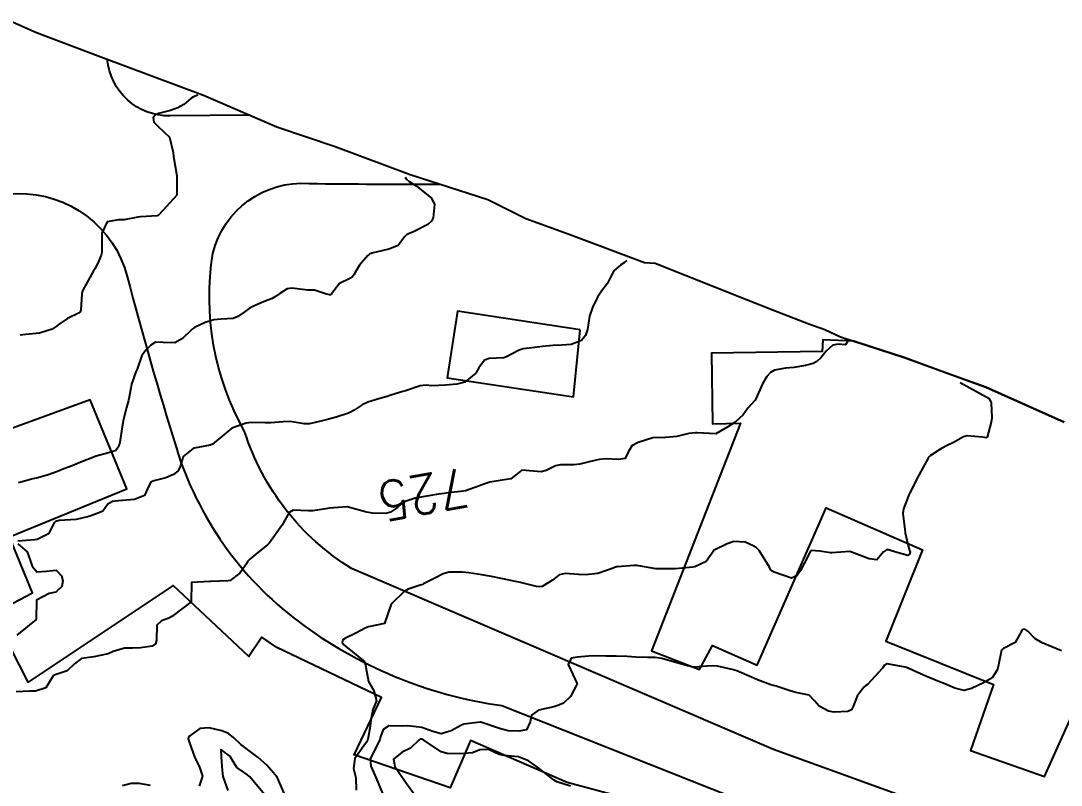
# Model space of a CAD drawing. Header units: metres. Extents: x 292545 to 299085, y 7450245 to 7463078.
# Drawn here: x 292902.8 to 293010.4, y 7462935.4 to 7463014.4 of the extents above; entities that cross this region are included whole.
import ezdxf
from ezdxf.enums import TextEntityAlignment as Align

# ---------------------------------------------------------------- set-up
doc = ezdxf.new("R2010")
doc.units = ezdxf.units.M
for name, color, linetype in [('Area', 45, 'Continuous'), ('Cotas', 45, 'Continuous'), ('Curvas de Nivel 1m', 11, 'Continuous'), ('Curvas de Nivel 5m', 15, 'Continuous'), ('Edificações', 30, 'Continuous'), ('Vias Primárias', 230, 'Continuous')]:
    doc.layers.add(name, color=color, linetype=linetype)
doc.styles.add('Style-STANDARD', font='STANDARD.shx')

msp = doc.modelspace()

# ---------------------------------------------------------------- linework, layer by layer
at = {"layer": 'Area'}
msp.add_polyline3d([(292901.72, 7463014.41, 728.83), (292904.45, 7463013.19, 734.86), (292911.09, 7463010.68, 728.52), (292921.69, 7463006.73, 727.96), (292929.29, 7463003.44, 727.67), (292935.32, 7463001.4, 727.38), (292943.07, 7462998.53, 730.26), (292951.1, 7462995.95, 726.74), (292955.03, 7462993.99, 726.52), (292959.39, 7462992.39, 727.23), (292967.29, 7462989.41, 727.54), (292968.37, 7462989.35, 727.27), (292977.84, 7462985.6, 725.28), (292980.62, 7462984.51, 725.25), (292984.27, 7462983.08, 728.54), (292985.92, 7462982.51, 729.06), (292987.54, 7462981.75, 727.75), (292994.12, 7462979.62, 728.02), (293002.56, 7462976.53, 726.88), (293004.2, 7462975.82, 727.17), (293010.66, 7462972.94, 727.31)], dxfattribs=at)
at = {"layer": 'Curvas de Nivel 1m', "flags": 128}
for points, elevation in [([(292921.1, 7463006.72), (292920.66, 7463006.55), (292920.4, 7463006.36), (292919.66, 7463005.75), (292919.04, 7463005.41), (292918.29, 7463005.12), (292917.03, 7463004.81), (292916.73, 7463004.7), (292916.51, 7463004.4), (292916.56, 7463003.94), (292917.01, 7463003.48), (292918.18, 7463002.38), (292918.55, 7463000.81), (292918.58, 7463000.37), (292918.95, 7462998.37), (292918.93, 7462996.37), (292917.1, 7462994.4), (292917.01, 7462994.3), (292916.91, 7462994.25), (292915.19, 7462994.13), (292914.91, 7462994.1), (292913.51, 7462993.83), (292912.9, 7462993.83), (292911.73, 7462993.63), (292911.19, 7462992.47), (292911.2, 7462990.8), (292911.18, 7462990.47), (292911.12, 7462990.2), (292910.85, 7462989.52), (292910.49, 7462988.82), (292910.3, 7462988.48), (292909.76, 7462987.55), (292909.19, 7462986.49), (292909.12, 7462986.18), (292909.01, 7462984.49), (292908.94, 7462984.34), (292908.79, 7462984.2), (292907.64, 7462983.65), (292906.77, 7462983.05), (292906.47, 7462982.81), (292906.04, 7462982.52), (292904.76, 7462982.11), (292903.32, 7462981.99), (292902.76, 7462981.91)], 728), ([(292942.55, 7462998.23), (292942.63, 7462998.09), (292942.95, 7462997.81), (292943.67, 7462997.35), (292945.27, 7462996.06), (292945.56, 7462995.41), (292945.42, 7462994.05), (292945.25, 7462993.7), (292944.9, 7462993.37), (292943.42, 7462992.61), (292942.89, 7462992.38), (292942.69, 7462992.29), (292942.48, 7462992.09), (292941.81, 7462991.17), (292940.87, 7462990.81), (292939.11, 7462990.38), (292938.86, 7462990.28), (292938.78, 7462990.23), (292938.68, 7462990.14), (292937.83, 7462989.16), (292937.25, 7462988.16), (292937.08, 7462987.91), (292936.83, 7462987.79), (292935.74, 7462987.25), (292934.94, 7462986.18), (292934.88, 7462986.11), (292934.81, 7462986.08), (292934.71, 7462986.08), (292934.3, 7462986.19), (292933.17, 7462986.56), (292932.82, 7462986.56), (292932.47, 7462986.56), (292930.82, 7462986.79), (292930.33, 7462986.72), (292929.58, 7462986.24), (292929.15, 7462985.9), (292928.81, 7462985.7), (292927.9, 7462985.36), (292926.8, 7462984.89), (292926.42, 7462984.66), (292925.9, 7462984.29), (292925.24, 7462983.84), (292924.78, 7462983.65), (292923.53, 7462983.57), (292922.78, 7462983.51), (292921.88, 7462983.24), (292920.77, 7462982.72), (292920.56, 7462982.56), (292920.34, 7462982.35), (292919.54, 7462981.58), (292918.75, 7462981.11), (292917.53, 7462981.17), (292916.75, 7462981.21), (292916.26, 7462980.9), (292915.76, 7462980.41), (292915.34, 7462979.81), (292914.85, 7462978.42), (292914.82, 7462978.33), (292914.72, 7462978.11), (292914.26, 7462976.86), (292914.19, 7462976.43), (292913.96, 7462975.15), (292913.73, 7462974.43), (292913.44, 7462973.22), (292913.29, 7462972.44), (292913.04, 7462970.86), (292912.94, 7462970.45), (292912.62, 7462970), (292911.89, 7462969.74), (292910.61, 7462969.4), (292908.83, 7462968.71), (292908.6, 7462968.62), (292908.3, 7462968.49), (292907.09, 7462968.02), (292906.59, 7462967.82), (292905.64, 7462967.47), (292904.58, 7462967.18), (292904.07, 7462967.06), (292902.57, 7462966.67)], 727), ([(292965.45, 7462989.62), (292965.35, 7462989.57), (292965.23, 7462989.44), (292964.85, 7462989.2), (292964.11, 7462988.57), (292963.73, 7462987.84), (292963.44, 7462987.23), (292962.82, 7462986.46), (292962.41, 7462985.86), (292961.89, 7462984.77), (292961.58, 7462983.87), (292961.38, 7462982.49), (292961.18, 7462981.87), (292960.76, 7462981.36), (292959.69, 7462980.95), (292958.75, 7462980.89), (292957.8, 7462980.86), (292956.75, 7462980.76), (292955.37, 7462980.57), (292954.75, 7462980.49), (292954.32, 7462980.38), (292953.54, 7462979.96), (292953.03, 7462979.67), (292952.74, 7462979.56), (292951.21, 7462979.51), (292950.73, 7462979.35), (292950.17, 7462978.55), (292949.84, 7462978), (292948.7, 7462977.07), (292947.89, 7462976.84), (292946.7, 7462976.74), (292945.31, 7462976.67), (292944.7, 7462976.74), (292944.09, 7462976.68), (292942.69, 7462976.21), (292942.6, 7462976.18), (292942.3, 7462976.09), (292941.07, 7462975.73), (292940.69, 7462975.59), (292939.92, 7462975.36), (292938.68, 7462975), (292938.11, 7462974.72), (292937.26, 7462974.15), (292936.88, 7462973.95), (292936.67, 7462973.86), (292935.41, 7462973.43), (292934.66, 7462973.24), (292933.81, 7462973.03), (292932.65, 7462972.74), (292932.11, 7462972.75), (292930.65, 7462973), (292929.92, 7462972.97), (292928.65, 7462972.84), (292928.07, 7462972.85), (292926.65, 7462972.89), (292926.11, 7462972.82), (292924.64, 7462972.3), (292922.63, 7462970.66), (292922.4, 7462970.56), (292921.3, 7462970.34), (292920.72, 7462970.25), (292920.62, 7462970.22), (292919.59, 7462969.38), (292919.27, 7462968.36), (292919.07, 7462967.89), (292918.59, 7462967.52), (292917.8, 7462967.16), (292916.58, 7462966.86), (292916.27, 7462966.71), (292916.08, 7462966.4), (292915.61, 7462965.36), (292914.56, 7462964.94), (292912.91, 7462964.8), (292912.56, 7462964.75), (292912.3, 7462964.71), (292911.81, 7462964.46), (292911.28, 7462963.73), (292910.54, 7462963.41), (292909.85, 7462963.17), (292908.54, 7462962.86), (292906.77, 7462962.75), (292906.53, 7462962.71), (292906.4, 7462962.66), (292906.26, 7462962.52), (292905.67, 7462961.37), (292904.51, 7462960.81), (292904.27, 7462960.78), (292902.5, 7462960.61)], 726), ([(292999.9, 7462977.02), (293002.91, 7462975.38), (293003.13, 7462974.93), (293003.17, 7462973.37), (293003.12, 7462972.91), (293002.7, 7462971.38), (293002.68, 7462971.34), (293002.64, 7462971.32), (293002.22, 7462971.38), (293000.64, 7462971.52), (293000.26, 7462971.41), (292999.23, 7462970.83), (292998.63, 7462970.54), (292997.9, 7462970.16), (292996.8, 7462969.45), (292996.71, 7462969.35), (292996.61, 7462969.19), (292995.64, 7462967.46), (292994.7, 7462965.61), (292994.64, 7462965.48), (292994.62, 7462965.43), (292994.57, 7462965.3), (292994.05, 7462963.98), (292994, 7462963.49), (292994.18, 7462961.83), (292994.23, 7462961.48), (292994.51, 7462960.29), (292994.69, 7462959.66), (292994.73, 7462959.48), (292994.69, 7462959.28), (292994.5, 7462959.16), (292993.27, 7462959.49), (292992.51, 7462959.73), (292992.28, 7462959.73), (292991.98, 7462959.51), (292991.3, 7462958.71), (292990.49, 7462958.8), (292988.5, 7462959.55), (292986.65, 7462959.42), (292986.5, 7462959.42), (292985.42, 7462959.58), (292984.5, 7462959.65), (292984.43, 7462959.59), (292983.78, 7462958.32), (292983.4, 7462957.61), (292983.03, 7462957.05), (292982.46, 7462956.79), (292980.68, 7462957.43), (292980.47, 7462957.53), (292980.4, 7462957.57), (292980.34, 7462957.64), (292980.19, 7462957.93), (292979.13, 7462959.66), (292978.82, 7462959.97), (292978.51, 7462960.16), (292977.68, 7462960.51), (292976.51, 7462960.59), (292975.84, 7462960.36), (292974.5, 7462959.71), (292973.67, 7462958.54), (292972.48, 7462957.97), (292972.28, 7462957.94), (292970.47, 7462957.76), (292968.47, 7462957.78), (292966.48, 7462958.12), (292966.17, 7462958.12), (292964.48, 7462957.98), (292964.35, 7462957.96), (292964.05, 7462957.84), (292962.47, 7462957.28), (292961.2, 7462957.14), (292960.47, 7462957.18), (292959.07, 7462957.3), (292958.47, 7462957.14), (292957.77, 7462956.6), (292956.69, 7462955.93), (292956.45, 7462955.89), (292956.12, 7462955.93), (292954.46, 7462956.37), (292953.96, 7462956.45), (292952.46, 7462956.76), (292951.48, 7462956.97), (292950.47, 7462957.16), (292949.13, 7462957.35), (292948.47, 7462957.41), (292947.08, 7462957.42), (292946.47, 7462957.26), (292945.68, 7462956.83), (292944.45, 7462956.21), (292944.36, 7462956.16), (292944.1, 7462956.07), (292942.87, 7462955.66), (292942.45, 7462955.44), (292941.11, 7462954.11), (292940.41, 7462952.12), (292938.77, 7462951.78), (292938.41, 7462951.64), (292937.44, 7462951.11), (292936.39, 7462950.6), (292936.11, 7462950.44), (292936.03, 7462950.17), (292936.18, 7462949.96), (292936.38, 7462949.79), (292938.36, 7462948.14), (292938.75, 7462946.14), (292939.29, 7462945.17), (292939.57, 7462944.13), (292939.21, 7462943.22), (292938.98, 7462942.13), (292938.91, 7462941.5), (292938.68, 7462940.14), (292938.56, 7462939.84), (292938.26, 7462939.47), (292937.34, 7462938.15), (292937.21, 7462937.13), (292937.46, 7462936.15), (292937.48, 7462934.88)], 724), ([(292902.5, 7462960.34), (292903.47, 7462959.54), (292903.82, 7462958.55), (292903.98, 7462958.05), (292904.47, 7462957.46), (292905.47, 7462957.53), (292906.47, 7462957.64), (292907.02, 7462957.06), (292907.15, 7462956.51), (292907.04, 7462955.93), (292906.45, 7462955.37), (292905.74, 7462955.23), (292904.43, 7462954.54), (292904.41, 7462952.54), (292902.4, 7462950.92)], 726), ([(293010.38, 7462949.29), (293008.39, 7462950.13), (293007.63, 7462950.55), (293006.9, 7462951.33), (293006.59, 7462951.52), (293006.4, 7462951.49), (293006.31, 7462951.43), (293006.25, 7462951.34), (293005.6, 7462950.14), (293004.38, 7462949.52), (293004.28, 7462949.47), (293004.2, 7462949.36), (293003.88, 7462947.85), (293003.77, 7462947.37), (293003.21, 7462946.5), (293002.34, 7462945.98), (293001.09, 7462945.4), (293000.33, 7462945.19), (292999.35, 7462945.42), (292998.34, 7462945.87), (292997.61, 7462946.16), (292996.35, 7462946.66), (292995.8, 7462946.91), (292994.6, 7462947.48), (292994.35, 7462947.57), (292994.24, 7462947.6), (292992.36, 7462947.96), (292992.07, 7462947.79), (292991.87, 7462947.51), (292990.34, 7462945.83), (292990.17, 7462945.7), (292989.96, 7462945.53), (292989.25, 7462944.61), (292988.86, 7462943.54), (292988.67, 7462943.18), (292988.3, 7462943.02), (292986.9, 7462942.97), (292986.31, 7462943.06), (292985.35, 7462943.58), (292984.87, 7462944.14), (292984.32, 7462944.72), (292982.94, 7462945), (292982.33, 7462945.15), (292980.88, 7462945.63), (292980.33, 7462945.79), (292978.96, 7462946.28), (292978.34, 7462946.57), (292976.83, 7462947.21), (292976.35, 7462947.36), (292974.82, 7462947.71), (292974.36, 7462947.75), (292973.76, 7462947.72), (292972.51, 7462947.59), (292972.36, 7462947.6), (292971.74, 7462947.75), (292970.37, 7462948.11), (292969.08, 7462948.49), (292968.37, 7462948.6), (292967.58, 7462948.59), (292966.37, 7462948.63), (292965.48, 7462948.71), (292964.37, 7462948.74), (292963.27, 7462948.74), (292962.37, 7462948.77), (292961.51, 7462948.73), (292960.37, 7462948.64), (292959.7, 7462948.55), (292959.38, 7462947.89), (292960.33, 7462945.88), (292959.64, 7462944.57), (292958.91, 7462943.89), (292958.5, 7462943.71), (292958.31, 7462943.65), (292957.92, 7462943.52), (292956.31, 7462943.17), (292955.6, 7462942.64), (292955.48, 7462941.94), (292955.1, 7462941.12), (292954.28, 7462941), (292953.2, 7462941.04), (292952.28, 7462941.26), (292950.36, 7462941.93), (292950.29, 7462941.93), (292948.61, 7462941.7), (292948.29, 7462941.57), (292947.29, 7462941.02), (292946.27, 7462940.73), (292945.39, 7462940.94), (292944.28, 7462941.36), (292942.83, 7462941.54), (292942.28, 7462941.52), (292940.85, 7462941.55), (292940.28, 7462941.16), (292940, 7462940.39), (292939.92, 7462940.12), (292939.38, 7462939), (292938.93, 7462938.13), (292938.99, 7462937.38), (292939.54, 7462936.13), (292940.2, 7462934.54)], 723), ([(292930.16, 7462934.28), (292929.32, 7462936.25), (292928.24, 7462937.49), (292927.35, 7462938.27), (292926.25, 7462939.1), (292925.57, 7462939.61), (292924.84, 7462940.3), (292924.27, 7462940.75), (292923.58, 7462941.01), (292922.28, 7462941.35), (292921.33, 7462941.28), (292920.27, 7462940.51), (292920.14, 7462940.35), (292920.12, 7462940.21), (292920.26, 7462939.77), (292920.78, 7462938.34), (292921.29, 7462937.28), (292921.61, 7462936.34), (292921.26, 7462935.29)], 724), ([(292959.63, 7462935.31), (292958.21, 7462935.77), (292957.95, 7462935.91), (292956.23, 7462937.27), (292955.29, 7462937.94), (292954.25, 7462938.33), (292952.74, 7462938.47), (292952.25, 7462938.58), (292951.17, 7462939.08), (292950.25, 7462939.05), (292949.52, 7462938.74), (292948.25, 7462938.65), (292946.89, 7462938.68), (292946.25, 7462938.86), (292944.46, 7462940.07), (292944.26, 7462940.18), (292944.14, 7462940.19), (292943.95, 7462940.07), (292943.11, 7462939.23), (292942.25, 7462938.82), (292941.33, 7462938.1), (292941.48, 7462937.35), (292942.22, 7462936.25), (292942.32, 7462936.09), (292942.61, 7462935.7), (292943.79, 7462934.07)], 722), ([(292928, 7462934.46), (292926.49, 7462936.28), (292926.23, 7462936.49), (292925.16, 7462937.23), (292924.5, 7462938.31), (292924.38, 7462938.44), (292924.25, 7462938.55), (292923.49, 7462939.08), (292923.53, 7462938.32), (292923.61, 7462936.93), (292923.71, 7462936.32), (292924.2, 7462934.86)], 723), ([(292916.21, 7462935.39), (292915.06, 7462935.57), (292914.21, 7462935.57), (292913.31, 7462935.34)], 724)]:
    msp.add_lwpolyline(points, dxfattribs=dict(at, elevation=elevation))
at = {"layer": 'Curvas de Nivel 5m', "elevation": 725, "flags": 128}
msp.add_lwpolyline([(292988.31, 7462981.33), (292988.17, 7462981.08), (292988.05, 7462980.91), (292987.34, 7462980.98), (292986.75, 7462980.89), (292986.06, 7462980.26), (292985.5, 7462979.58), (292985.1, 7462979.21), (292984.73, 7462979), (292983.91, 7462978.79), (292982.72, 7462978.59), (292981.86, 7462978.49), (292980.72, 7462978.31), (292980.29, 7462978.07), (292979.93, 7462977.65), (292979.47, 7462976.89), (292978.93, 7462975.66), (292978.86, 7462975.49), (292978.69, 7462975.18), (292977.98, 7462974.37), (292977.48, 7462973.68), (292976.66, 7462972.93), (292975.89, 7462972.46), (292974.64, 7462971.71), (292972.74, 7462971.83), (292972.64, 7462971.84), (292972.54, 7462971.84), (292971.87, 7462971.75), (292970.9, 7462971.5), (292970.64, 7462971.46), (292969.09, 7462971.32), (292968.64, 7462971.35), (292968.14, 7462971.29), (292966.63, 7462970.83), (292965.96, 7462970.48), (292965.59, 7462969.82), (292965.27, 7462969.16), (292964.61, 7462969.06), (292963.32, 7462969.13), (292962.61, 7462969.07), (292961.55, 7462968.81), (292960.6, 7462968.57), (292959.97, 7462968.52), (292958.6, 7462968.53), (292958.09, 7462968.41), (292957.12, 7462967.92), (292956.59, 7462967.8), (292954.59, 7462967.95), (292953.47, 7462967.08), (292952.58, 7462966.92), (292951.3, 7462966.71), (292950.58, 7462966.48), (292950.22, 7462966.36), (292949.25, 7462966.01), (292948.77, 7462965.82), (292948.57, 7462965.78), (292946.99, 7462965.61), (292946.57, 7462965.57), (292945.98, 7462965.47), (292944.56, 7462965.24), (292943.57, 7462965.07), (292942.56, 7462964.72), (292942.17, 7462964.48), (292941.74, 7462964.1), (292941.03, 7462963.62), (292940.54, 7462963.5), (292939.17, 7462963.51), (292938.55, 7462963.63), (292936.55, 7462964.16), (292934.71, 7462964.03), (292934.55, 7462964.01), (292933, 7462963.76), (292932.55, 7462963.76), (292930.95, 7462963.82), (292930.54, 7462963.59), (292929.79, 7462962.24), (292928.51, 7462960.44), (292928.41, 7462960.35), (292928.31, 7462960.26), (292927.32, 7462959.45), (292926.49, 7462958.77), (292926.26, 7462958.51), (292926.13, 7462958.28), (292925.45, 7462957.31), (292924.46, 7462956.57), (292924.24, 7462956.52), (292922.45, 7462956.45), (292922.34, 7462956.45), (292920.45, 7462956.35), (292920.43, 7462954.35), (292918.42, 7462952.83), (292918.13, 7462952.67), (292917.36, 7462952.39), (292916.86, 7462951.94), (292916.84, 7462950.4), (292916.74, 7462950.03), (292916.38, 7462949.79), (292915.2, 7462949.59), (292914.37, 7462949.56), (292913.52, 7462949.57), (292912.37, 7462949.22), (292911.85, 7462948.98), (292910.36, 7462948.67), (292909.07, 7462948.49), (292908.36, 7462947.94), (292907.62, 7462947.23), (292906.35, 7462946.8), (292906.16, 7462946.71), (292906.05, 7462946.52), (292905.4, 7462945.46), (292904.32, 7462945.14), (292903.74, 7462945.13), (292902.32, 7462945.07)], dxfattribs=at)
at = {"layer": 'Edificações'}
msp.add_lwpolyline([(292960.62, 7462982.47), (292947.95, 7462984.4), (292946.9, 7462977.51), (292959.95, 7462975.53)], close=True, dxfattribs=at)
at = {"layer": 'Edificações', "elevation": 727.81}
msp.add_lwpolyline([(293010.66, 7462972.94), (293004.2, 7462975.82), (293002.56, 7462976.53), (292998.34, 7462978.07), (292994.12, 7462979.62), (292990.83, 7462980.68), (292988.93, 7462981.3), (292988.93, 7462981.3), (292985.7, 7462981.44), (292985.65, 7462980.22), (292974.22, 7462980.06), (292974.32, 7462972.77), (292977.21, 7462972.82), (292968.01, 7462949.28), (292972.95, 7462947.35), (292974.3, 7462949.83), (292978.94, 7462947.82), (292986.05, 7462964.08), (292996.01, 7462959.73), (292992.22, 7462950.28), (293003.37, 7462945.81), (293000.99, 7462938.98), (293008.64, 7462936.31), (293013.82, 7462947.88)], dxfattribs=at)
at = {"layer": 'Edificações'}
msp.add_lwpolyline([(292966.23, 7462933.82), (292959.3, 7462935.7), (292949.3, 7462940.04), (292947.18, 7462935.14), (292937.26, 7462938.54), (292940.1, 7462944.48), (292929.29, 7462949.65), (292927.71, 7462950.71), (292926.38, 7462948.72), (292918.57, 7462956.03), (292903.56, 7462946.07), (292899.91, 7462953.16), (292904.02, 7462955.28), (292901.65, 7462961.06), (292913.76, 7462966.02), (292909.98, 7462975.25), (292896.16, 7462970.2)], dxfattribs=at)
at = {"layer": 'Vias Primárias', "elevation": 727.78}
msp.add_lwpolyline([(292926.47, 7463004.66), (292918.24, 7463004.57, -0.391426), (292911.75, 7463010.44, -13.484712)], format="xyb", dxfattribs=at)
at = {"layer": 'Vias Primárias'}
msp.add_lwpolyline([(293091.68, 7462951.84, -0.157975), (293078.91, 7462932.94, -0.168164), (293046.82, 7462918.63), (293029.22, 7462921.48), (292980.62, 7462939.11), (292937.01, 7462957.79, -0.179727), (292925.95, 7462971.96, -0.171023), (292922.67, 7462990.36, -0.367678), (292932.62, 7462997.59, 0.003735), (292946.19, 7462997.53)], format="xyb", dxfattribs=at)
msp.add_lwpolyline([(293033.18, 7462855.22), (293003.37, 7462863.07), (292963.17, 7462878.05), (292929.93, 7462891.72), (292905.43, 7462902.22, -0.159353), (292877.32, 7462926.93, -0.046391), (292861, 7462961.49, -0.011949), (292852.05, 7462988.1, -0.625466), (292860.02, 7462995.58), (292902.44, 7462996.55, -0.347505), (292913.82, 7462987.97, 0.011436), (292918.89, 7462970.23, 0.157162), (292931.48, 7462952.35, 0.127118), (292952.52, 7462943.63), (293017.83, 7462917.75), (293038.73, 7462911.51, -0.413874), (293042.83, 7462906.05, -0.004158), (293044.34, 7462864.49, -0.376443)], format="xyb", close=True, dxfattribs=at)

# ---------------------------------------------------------------- texts
at = {"layer": 'Cotas', "style": 'Style-STANDARD'}
msp.add_text('725', height=4, rotation=190.1842, dxfattribs=at).set_placement((292944.45, 7462965.46, 725), align=Align.MIDDLE_CENTER)

doc.saveas('drawing.dxf')
